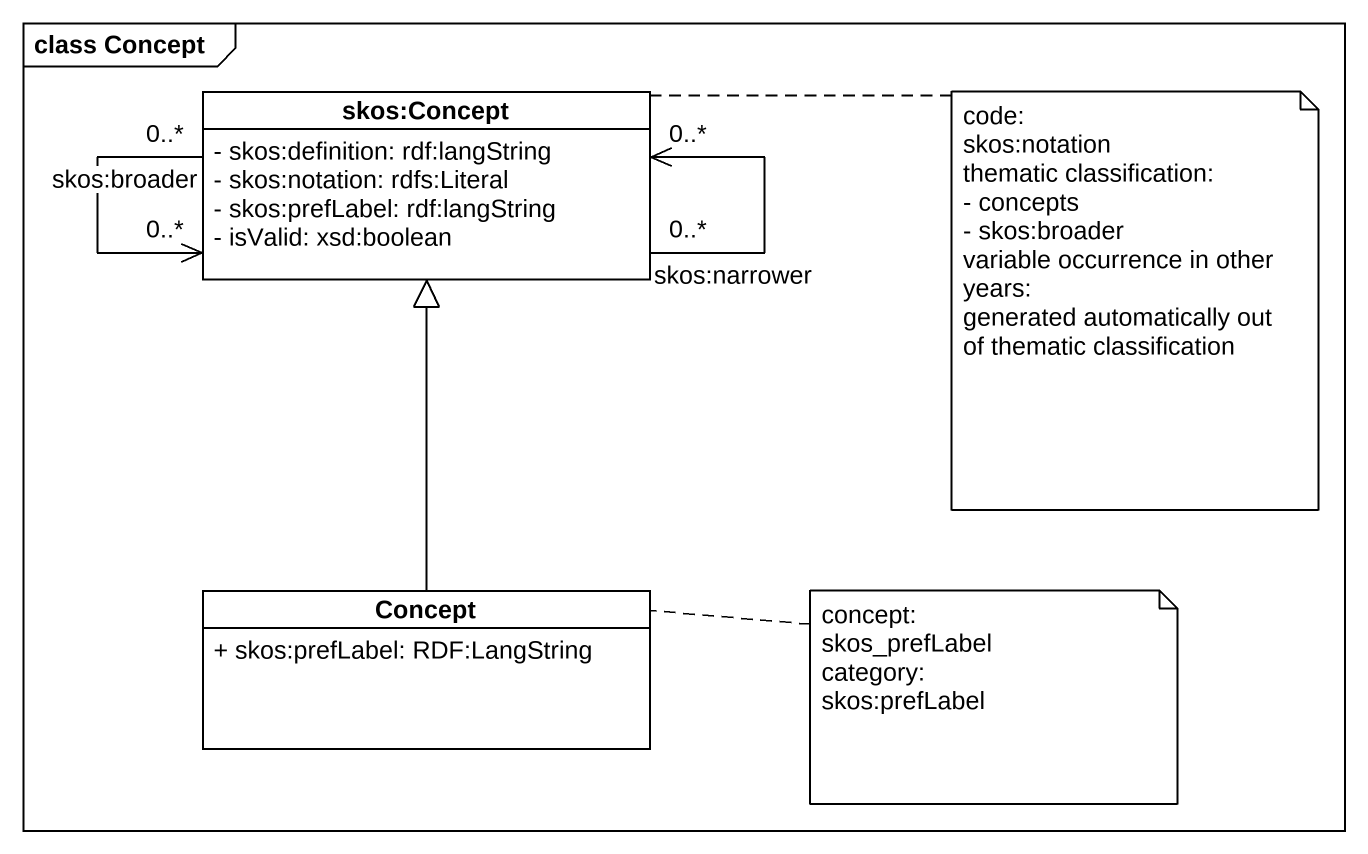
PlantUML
@startuml
mainframe class Concept
hide circle
hide empty members
skinparam classAttributeIconSize 0
class "skos:Concept" as skos_Concept #FFFFFF {
  - skos:definition: rdf:langString
  - skos:notation: rdfs:Literal
  - skos:prefLabel: rdf:langString
  - isValid: xsd:boolean
}
class Concept {
  + skos:prefLabel: RDF:LangString
}
skos_Concept "0..*" --> "0..*" skos_Concept : skos:broader
skos_Concept "0..*" --> "0..*" skos_Concept : skos:narrower
Concept -up-|> skos_Concept
note right of skos_Concept
  code:
  skos:notation
  thematic classification:
  - concepts
  - skos:broader
  variable occurrence in other years:
  generated automatically out of thematic classification
end note
note right of Concept
  concept:
  skos_prefLabel
  category:
  skos:prefLabel
end note
@enduml
